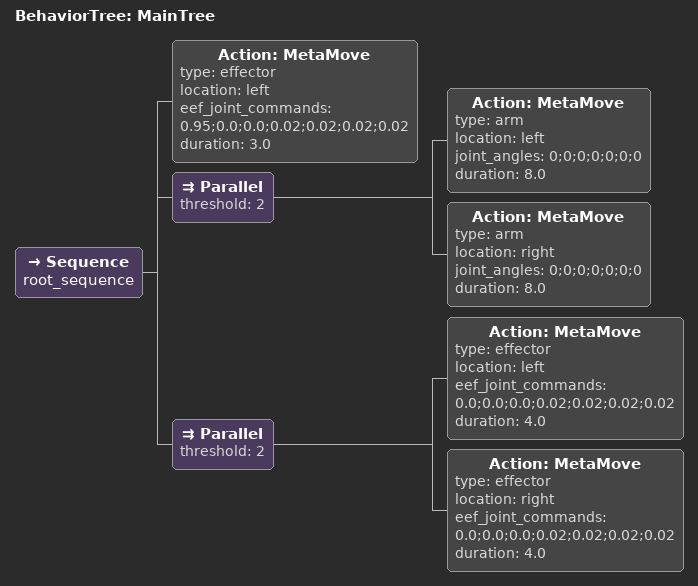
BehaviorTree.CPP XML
<root main_tree_to_execute="MainTree">
    <BehaviorTree ID="MainTree">
        <Sequence name="root_sequence">
            <Action ID="MetaMove" type="effector" location="left"
                eef_joint_commands="0.95;0.0;0.0;0.02;0.02;0.02;0.02"
                duration="3.0" />

            <Parallel threshold="2">
                <Action ID="MetaMove" type="arm" location="left"
                    joint_angles="0;0;0;0;0;0;0" duration="8.0" />
                <Action ID="MetaMove" type="arm" location="right"
                    joint_angles="0;0;0;0;0;0;0" duration="8.0" />
            </Parallel>

            <Parallel threshold="2">
                <Action ID="MetaMove" type="effector" location="left"
                    eef_joint_commands="0.0;0.0;0.0;0.02;0.02;0.02;0.02"
                    duration="4.0" />
                <Action ID="MetaMove" type="effector" location="right"
                    eef_joint_commands="0.0;0.0;0.0;0.02;0.02;0.02;0.02"
                    duration="4.0" />
            </Parallel>
        </Sequence>
    </BehaviorTree>
</root>
